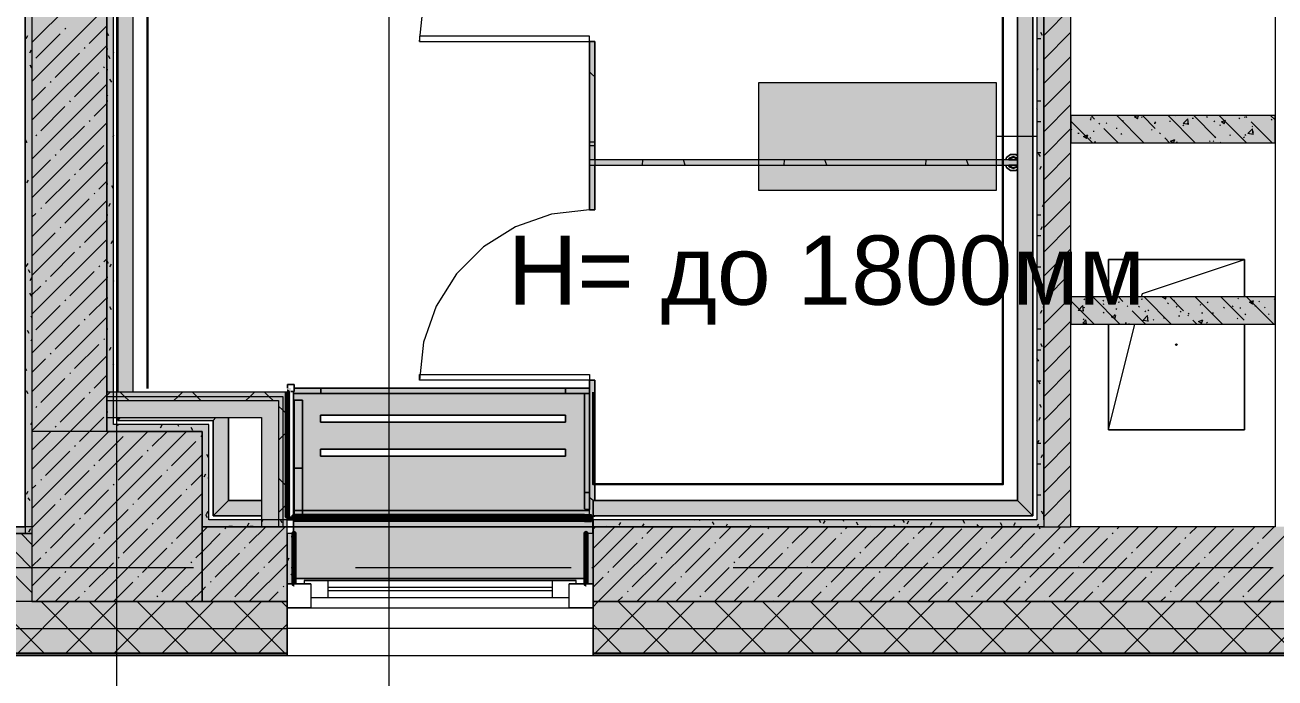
# Model space of a CAD drawing. Header units: millimetres. Extents: x -3817 to 677485, y -22715 to 103890.
# Drawn here: x 392672 to 396348, y 1595 to 3513 of the extents above; entities that cross this region are included whole.
import ezdxf

# ---------------------------------------------------------------- set-up
doc = ezdxf.new("R2010")
doc.units = ezdxf.units.MM
doc.layers.add('PDF _Геометрия', color=7, linetype='Continuous', true_color=0x1d1d1d)
doc.layers.add('PDF _Сплошная заливка', color=7, linetype='Continuous', true_color=0xffffff)
doc.layers.add('PDF _Текст', color=7, linetype='Continuous')
doc.styles.add('PDF GOST-Common', font='arial.ttf')

msp = doc.modelspace()

# ---------------------------------------------------------------- hatches: boundary and pattern name
at = {"layer": 'PDF _Сплошная заливка', "transparency": 33554559}
for points in [[(392903.4, 2319), (392912.9, 2319), (392912.9, 9319), (392692.9, 9319), (392692.9, 2319)], [(395667.9, 2039), (395747.9, 2039), (395747.9, 5679), (395667.9, 5679), (395667.9, 5064), (395707.9, 5064), (395707.9, 5059), (395667.9, 5059), (395667.9, 4520.2), (395687.9, 4508.6), (395667.9, 4474), (395667.9, 4469), (395707.9, 4469), (395707.9, 4464), (395667.9, 4464), (395667.9, 2059)], [(396347.9, 3166.9), (396347.9, 3246.9), (395747.9, 3246.9), (395747.9, 3166.9), (396267.5, 3166.9)], [(396267.5, 2634), (396347.9, 2634), (396347.9, 2714), (395747.9, 2714), (395747.9, 2634)], [(393442.9, 2422), (393442.9, 2434.5), (392912.9, 2434.5), (392912.9, 2422), (393430.4, 2422)], [(393417.9, 2039), (393430.4, 2039), (393430.4, 2409.5), (393417.9, 2409.5), (393417.9, 2239.4)], [(392692.9, 1819), (393192.9, 1819), (393192.9, 2319), (392692.9, 2319), (392692.9, 2239.4)], [(393212.9, 2319), (393212.9, 2339), (392932.9, 2339), (392932.9, 2319), (393192.9, 2319)], [(392442.9, 2019), (392692.9, 2019), (392692.9, 2039), (388892.9, 2039), (388892.9, 2019), (389515.8, 2019)]]:
    msp.add_hatch(color=256, dxfattribs=at).paths.add_polyline_path(points)
h = msp.add_hatch(color=256, dxfattribs=at)
h.paths.add_polyline_path([(395667.9, 2059), (395667.9, 4474), (395647.9, 4485.6), (395647.9, 2059)], flags=0)
h.paths.add_polyline_path([(395667.9, 4520.2), (395667.9, 5679), (395647.9, 5679), (395647.9, 4531.7), (395654.2, 4528.1)], flags=0)
at = {"layer": 'PDF _Сплошная заливка', "true_color": 0xe2ddcd, "transparency": 33554559}
msp.add_hatch(color=254, dxfattribs=at).paths.add_polyline_path([(394347.9, 2070), (394347.9, 2071.5), (394342.9, 2071.5), (394342.9, 2116.5), (394347.9, 2116.5), (394347.9, 2470), (394331.9, 2470), (394331.9, 2073.5), (394337.9, 2073.5), (394337.9, 2070), (394342.9, 2070)])
at = {"layer": 'PDF _Сплошная заливка', "true_color": 0xeae6de, "transparency": 33554559}
h = msp.add_hatch(color=254, dxfattribs=at)
h.paths.add_polyline_path([(393461.6, 2086.6), (394331.9, 2088.6), (394331.9, 2446.5), (393463.9, 2446.5), (393463.9, 2436.5), (393461.6, 2436.5), (393461.6, 2239.4)], flags=0)
h.paths.add_polyline_path([(393541.6, 2246.5), (393541.6, 2266.5), (394262.1, 2266.5), (394262.1, 2246.5), (394016.9, 2246.5)], flags=0)
h.paths.add_polyline_path([(393541.6, 2346.5), (393541.6, 2366.5), (394262.1, 2366.5), (394262.1, 2346.5), (394016.9, 2346.5)], flags=0)
at = {"layer": 'PDF _Сплошная заливка', "true_color": 0xe7e7e7, "transparency": 33554559}
for points in [[(393417.9, 2359.5), (393417.9, 2409.5), (392912.9, 2409.5), (392912.9, 2359.5), (393367.9, 2359.5)], [(393367.9, 2039), (393417.9, 2039), (393417.9, 2359.5), (393367.9, 2359.5), (393367.9, 2239.4)]]:
    msp.add_hatch(color=254, dxfattribs=at).paths.add_polyline_path(points)
at = {"layer": 'PDF _Сплошная заливка', "true_color": 0xd7cdc4, "transparency": 33554559}
for points in [[(393225.4, 2071.5), (393270.4, 2116.5), (393270.4, 2359.5), (393233.4, 2359.5), (393225.4, 2351.5), (393225.4, 2239.4)], [(393266.7, 2071.5), (393367.9, 2071.5), (393367.9, 2116.5), (393270.4, 2116.5), (393225.4, 2071.5)], [(395635.4, 2071.5), (395590.4, 2116.5), (394342.9, 2116.5), (394342.9, 2071.5), (395517.3, 2071.5)]]:
    msp.add_hatch(color=254, dxfattribs=at).paths.add_polyline_path(points)
at = {"layer": 'PDF _Сплошная заливка', "true_color": 0xeae6de, "transparency": 33554559}
msp.add_hatch(color=254, dxfattribs=at).paths.add_polyline_path([(393463.9, 1886.6), (394321.9, 1886.6), (394322.9, 2019), (394341.9, 2019), (394341.9, 2070), (394337.9, 2070), (394337.9, 2054), (394317.9, 2054), (394317.9, 2073.5), (394331.9, 2073.5), (394331.9, 2086.6), (393461.9, 2086.6), (393463.9, 2019)])
at = {"layer": 'PDF _Сплошная заливка', "true_color": 0x8bb0bc, "transparency": 33554559}
msp.add_hatch(color=253, dxfattribs=at).paths.add_polyline_path([(394016.9, 2059), (394317.9, 2059), (394317.9, 2070), (393461.9, 2070), (393461.9, 2059)])
at = {"layer": 'PDF _Сплошная заливка', "transparency": 33554559}
h = msp.add_hatch(color=256, dxfattribs=at)
h.paths.add_polyline_path([(398893.1, 1819), (399142.9, 1819), (399142.9, 2039), (398842.9, 2039), (398842.9, 1819)], flags=0)
h.paths.add_polyline_path([(393442.9, 1819), (393442.9, 2039), (393192.9, 2039), (393192.9, 1819), (393266.7, 1819)], flags=0)
h.paths.add_polyline_path([(394342.9, 1819), (397942.9, 1819), (397942.9, 2039), (394342.9, 2039)], flags=0)
h = msp.add_hatch(color=256, dxfattribs=at)
h.paths.add_polyline_path([(388692.9, 1819), (389342.9, 1819), (389342.9, 2019), (388692.9, 2019)], flags=0)
h.paths.add_polyline_path([(392692.9, 1819), (392692.9, 2019), (392442.9, 2019), (392442.9, 1819), (392516.6, 1819)], flags=0)
h = msp.add_hatch(color=256, dxfattribs=at)
h.paths.add_polyline_path([(380513.6, 1669), (380592.9, 1669), (380592.9, 1819), (379192.9, 1819), (379192.9, 1669), (379763.4, 1669)], flags=0)
h.paths.add_polyline_path([(388192.9, 1669), (389342.9, 1669), (389342.9, 1819), (388192.9, 1819)], flags=0)
h.paths.add_polyline_path([(402982.9, 1669), (402982.9, 1819), (398842.9, 1819), (398842.9, 1669), (401518.8, 1669)], flags=0)
h.paths.add_polyline_path([(386092.9, 1669), (386092.9, 1819), (385342.9, 1819), (385342.9, 1669), (385764.9, 1669)], flags=0)
h.paths.add_polyline_path([(392442.9, 1669), (393442.9, 1669), (393442.9, 1819), (392442.9, 1819)], flags=0)
h.paths.add_polyline_path([(397017.7, 1669), (397942.9, 1669), (397942.9, 1819), (394342.9, 1819), (394342.9, 1669), (395517.3, 1669)], flags=0)
h.paths.add_polyline_path([(375192.9, 1669), (376092.9, 1669), (376092.9, 1819), (374692.9, 1819), (374692.9, 1669)], flags=0)
h.paths.add_polyline_path([(366025.5, 1669), (366842.9, 1669), (366842.9, 1819), (366025.5, 1819), (366025.5, 1740.9)], flags=0)
h.paths.add_polyline_path([(384264.5, 1669), (384442.9, 1669), (384442.9, 1819), (383572.9, 1819), (383572.9, 1669)], flags=0)
h.paths.add_polyline_path([(369942.9, 1669), (370942.9, 1669), (370942.9, 1819), (369942.9, 1819)], flags=0)
h.paths.add_polyline_path([(372261.5, 1669), (372592.9, 1669), (372592.9, 1819), (371842.9, 1819), (371842.9, 1669)], flags=0)
h.paths.add_polyline_path([(365525.5, 1669), (365525.5, 1819), (365509.8, 1819), (365509.8, 1669)], flags=0)

# ---------------------------------------------------------------- linework, layer by layer
at = {"layer": 'PDF _Геометрия', "color": 9, "lineweight": 9, "true_color": 0xc0c0c0}
for points in [[(392912.9, 2319), (392912.9, 9319), (392912.9, 2319), (392932.9, 2319), (393192.9, 2319), (393192.9, 2039), (393212.9, 2039), (393442.9, 2039), (393442.9, 2059), (393212.9, 2059), (393212.9, 2319), (393212.9, 2339), (392932.9, 2339), (392932.9, 9299), (393192.9, 9299), (393212.9, 9299), (393212.9, 9579), (393192.9, 9579), (393192.9, 9319), (392932.9, 9319), (392912.9, 9319)], [(395647.9, 4485.6), (395647.9, 2059), (394342.9, 2059), (394342.9, 2039), (394342.9, 2059)], [(393442.9, 2019), (393442.9, 2039), (393461.9, 2039), (393442.9, 2039), (393442.9, 2059), (393461.9, 2059)], [(393442.9, 1871), (393442.9, 1819), (393442.9, 2039), (393192.9, 2039), (393192.9, 1819), (392442.9, 1819), (392442.9, 1661), (393442.9, 1661), (393442.9, 1819), (393442.9, 1661), (394342.9, 1661), (394342.9, 1819), (394342.9, 1661), (397942.9, 1661)], [(392692.9, 2039), (392672.9, 2039), (392672.9, 2019)], [(394342.9, 2019), (394342.9, 2039), (394342.9, 1819), (394342.9, 1871)], [(392692.9, 1819), (392912.9, 1819)]]:
    msp.add_lwpolyline(points, dxfattribs=at)
at = {"layer": 'PDF _Геометрия', "color": 231, "lineweight": 30, "true_color": 0xff80c0}
for points in [[(394242.9, 5559), (395547.9, 5559), (394242.9, 5559), (394242.9, 9479), (393312.9, 9479), (393312.9, 9199), (393032.9, 9199), (393032.9, 2445.5)], [(394342.9, 2434.5), (394342.9, 2164), (395547.9, 2164), (395547.9, 5559)]]:
    msp.add_lwpolyline(points, dxfattribs=at)
at = {"layer": 'PDF _Геометрия', "color": 7, "lineweight": 9}
for points in [[(392990.4, 2434.5), (392990.4, 9241.5), (392945.4, 9286.5), (392945.4, 2434.5)], [(392990.4, 2446.5), (392990.4, 9241.5), (393270.4, 9241.5), (393225.4, 9286.5), (392945.4, 9286.5), (392945.4, 2446.5)], [(392692.9, 9069), (392692.9, 8989), (392692.9, 2039), (392692.9, 2019), (392442.9, 2019), (392672.9, 2019), (392692.9, 2019), (392692.9, 1819), (392442.9, 1819)], [(392672.9, 8989), (392142.9, 8989), (392672.9, 8989), (392692.9, 8989), (392692.9, 2039), (392692.9, 2019), (392672.9, 2019)], [(392672.9, 8969), (392672.9, 2040)], [(395635.4, 2071.5), (395635.4, 4492.8), (395635.4, 2071.5), (394342.9, 2071.5), (394342.9, 2116.5), (394342.9, 2071.5), (395635.4, 2071.5), (395590.4, 2116.5), (394342.9, 2116.5), (395590.4, 2116.5), (395590.4, 4518.7), (395590.4, 2116.5)], [(395667.9, 2059), (395667.9, 4474), (395667.9, 2059), (395667.9, 2039), (394342.9, 2039), (395667.9, 2039), (395747.9, 2039)], [(393831.9, 3464.2), (394331.9, 3464.2), (394331.9, 3480.2), (393831.9, 3480.2), (393831.9, 3464.2), (393844.4, 3575.4), (393881.4, 3681.1), (393941, 3775.9), (394020.1, 3855.1), (394114.9, 3914.7), (394220.6, 3951.7), (394331.9, 3964.2), (394347.9, 3964.2), (394347.9, 4269.4), (394347.9, 3964.2), (394331.9, 3964.2)], [(394331.9, 3159), (394331.9, 3464.2), (394331.9, 3159)], [(394347.9, 3159), (394347.9, 3464.2), (394347.9, 3159)], [(395590.4, 3117.4), (395579.6, 3124), (395567.1, 3119.2), (395565.4, 3117), (395590.4, 3117), (394347.9, 3117), (394347.9, 3170), (394347.9, 2970), (394331.9, 2970), (394220.6, 2957.5), (394114.9, 2920.5), (394020.1, 2860.9), (393941, 2781.7), (393881.4, 2686.9), (393844.4, 2581.3), (393831.9, 2470), (393831.9, 2486), (394331.9, 2486), (394331.9, 2470), (393831.9, 2470)], [(394331.9, 2970), (394331.9, 3170), (394331.9, 2970)], [(394331.9, 3170), (394347.9, 3170)], [(395647.9, 3185.8), (395529.1, 3185.8)], [(394331.9, 3159), (394347.9, 3159)], [(394331.9, 2970), (394347.9, 2970), (394347.9, 3101), (395590.4, 3101)], [(395590.4, 3117), (394332.4, 3117), (394332.4, 3101), (395590.4, 3101), (395565.4, 3101), (395576.8, 3094), (395589.3, 3098.8)], [(395590, 3117), (395588.9, 3119.7), (395578.2, 3124.1), (395567.5, 3119.7), (395566.4, 3117)], [(395566.4, 3101), (395567.5, 3098.3), (395578.2, 3093.9), (395588.9, 3098.3), (395590, 3101)], [(395566.5, 3117), (395569.2, 3117), (395572.9, 3117), (395576.7, 3117), (395580, 3117), (395583.7, 3117), (395587.2, 3117), (395589.9, 3117)], [(395589.9, 3101), (395587.2, 3101), (395583.5, 3101), (395579.7, 3101), (395576.4, 3101), (395572.7, 3101), (395569.2, 3101), (395566.5, 3101)], [(395636.9, 3101), (395636.9, 3117)], [(395955.4, 2714), (395957.9, 2724), (396257.9, 2824)], [(395857.9, 2324), (395935.4, 2634)], [(394331.9, 2073.5), (394331.9, 2470), (394331.9, 2446.5)], [(394347.9, 2116.5), (394347.9, 2470), (394347.9, 2116.5)], [(393461.6, 2436.5), (393453.9, 2436.5), (393463.9, 2436.5), (393463.9, 2456.5), (393444.4, 2456.5), (393444.4, 2446.5), (393444.4, 2456.5), (393463.9, 2456.5), (393463.9, 2446.5)], [(392912.9, 2422), (393430.4, 2422), (393430.4, 2409.5), (393430.4, 2359.5), (393430.4, 2039)], [(392912.9, 2409.5), (393417.9, 2409.5), (393417.9, 2359.5), (393417.9, 2039)], [(392953.4, 2359.5), (392945.4, 2351.5), (393225.4, 2351.5), (393225.4, 2071.5)], [(392945.4, 2351.5), (392945.4, 2359.5), (392945.4, 2351.5), (393225.4, 2351.5)], [(393270.4, 2116.5), (393270.4, 2359.5), (393270.4, 2116.5), (393367.9, 2116.5), (393270.4, 2116.5), (393225.4, 2071.5), (393367.9, 2071.5), (393225.4, 2071.5), (393225.4, 2351.5), (393233.4, 2359.5)], [(394337.9, 2070), (394347.9, 2070)], [(392672.9, 2039), (388912.9, 2039)], [(392442.9, 1740), (393442.9, 1740)], [(394342.9, 1740), (397942.9, 1740)], [(392442.9, 1669), (393442.9, 1669)], [(392442.9, 1666), (393442.9, 1666)], [(394342.9, 1669), (397942.9, 1669)], [(394342.9, 1666), (397942.9, 1666)]]:
    msp.add_lwpolyline(points, dxfattribs=at)
at = {"layer": 'PDF _Геометрия', "color": 231, "lineweight": 9, "true_color": 0xff80c0}
msp.add_lwpolyline([(388912.9, 2438.9), (388912.9, 2040), (388912.9, 2039), (392551.9, 2039), (392672.9, 2039), (392672.9, 2040), (392672.9, 8969), (392671.9, 8969), (392042.9, 8969)], dxfattribs=at)
at = {"layer": 'PDF _Геометрия', "color": 9, "lineweight": 9, "true_color": 0xc0c0c0}
for points in [[(395747.9, 2039), (395747.9, 5679), (396347.9, 5679), (396347.9, 2039)], [(395747.9, 3166.9), (396347.9, 3166.9), (396347.9, 3246.9), (395747.9, 3246.9)], [(395747.9, 2634), (396347.9, 2634), (396347.9, 2714), (395747.9, 2714)], [(392912.9, 2359.5), (393367.9, 2359.5), (393367.9, 2039), (393442.9, 2039), (393442.9, 2359.5), (393442.9, 2422), (393442.9, 2434.5), (392912.9, 2434.5)], [(393462.9, 1871), (393462.9, 2019), (393442.9, 2019), (393442.9, 1871)], [(394342.9, 1871), (394342.9, 2019), (394322.9, 2019), (394322.9, 1871)]]:
    msp.add_lwpolyline(points, close=True, dxfattribs=at)
at = {"layer": 'PDF _Геометрия', "color": 253, "lineweight": 9, "true_color": 0xaaaaaa}
for points in [[(392942.9, -177.4), (392942.9, 2322.6), (392942.9, 4251.1)], [(393742.9, -177.4), (393742.9, 2322.6), (393742.9, 4251.1)], [(391580, 1919), (393167.5, 1919)], [(393643.8, 1919), (394278.8, 1919)], [(394755, 1919), (396342.5, 1919)], [(393512.9, 1871), (393442.9, 1871)], [(393562.9, 1861), (394222.9, 1861)], [(394222.9, 1851), (393562.9, 1851)], [(394342.9, 1871), (394272.9, 1871)], [(393442.9, 1801), (394342.9, 1801)]]:
    msp.add_lwpolyline(points, dxfattribs=at)
at = {"layer": 'PDF _Геометрия', "lineweight": 9}
for points in [[(392692.9, 3461.4), (392912.9, 3681.4)], [(392692.9, 3347.4), (392912.9, 3567.4)], [(395667.9, 3482.4), (395747.9, 3562.4)], [(392789.9, 3501.4), (392792.3, 3503.8)], [(392861.2, 3458.7), (392912.9, 3510.3)], [(392704.4, 3415.9), (392775.7, 3487.2)], [(395667.9, 3411.7), (395747.9, 3491.7)], [(392692.9, 3233.3), (392912.9, 3453.3)], [(392761.4, 3358.9), (392832.7, 3430.2)], [(392847, 3444.4), (392849.3, 3446.8)], [(395667.9, 3341), (395747.9, 3421)], [(392904, 3387.4), (392906.3, 3389.8)], [(392747.2, 3344.6), (392749.5, 3347)], [(392818.4, 3301.9), (392889.7, 3373.1)], [(395667.9, 3270.3), (395747.9, 3350.3)], [(392692.9, 3119.3), (392912.9, 3339.3)], [(392692.9, 3290.3), (392732.9, 3330.4)], [(392718.6, 3202.1), (392789.9, 3273.3)], [(392804.2, 3287.6), (392806.6, 3290)], [(392875.5, 3244.8), (392912.9, 3282.2)], [(395667.9, 3199.6), (395747.9, 3279.6)], [(392692.9, 3005.2), (392912.9, 3225.2)], [(392775.7, 3145), (392847, 3216.3)], [(392861.2, 3230.6), (392863.6, 3232.9)], [(395667.9, 3128.9), (395747.9, 3208.9)], [(392704.4, 3187.8), (392706.8, 3190.2)], [(392761.4, 3130.8), (392763.8, 3133.1)], [(392832.7, 3088), (392904, 3159.3)], [(395667.9, 3058.1), (395747.9, 3138.1)], [(392692.9, 3062.2), (392747.2, 3116.5)], [(392692.9, 2891.2), (392912.9, 3111.2)], [(392732.9, 2988.2), (392804.2, 3059.5)], [(392818.4, 3073.8), (392820.8, 3076.1)], [(392889.7, 3031), (392912.9, 3054.2)], [(395667.9, 2987.4), (395747.9, 3067.4)], [(392875.5, 3016.7), (392877.8, 3019.1)], [(392692.9, 2777.1), (392912.9, 2997.1)], [(392789.9, 2931.2), (392861.2, 3002.5)], [(395667.9, 2916.7), (395747.9, 2996.7)], [(392692.9, 2948.2), (392704.4, 2959.7)], [(392718.6, 2974), (392721, 2976.3)], [(392775.7, 2916.9), (392778, 2919.3)], [(392847, 2874.2), (392912.9, 2940.1)], [(395667.9, 2846), (395747.9, 2926)], [(392692.9, 2834.2), (392761.4, 2902.7)], [(392692.9, 2663.1), (392912.9, 2883.1)], [(392747.2, 2774.4), (392818.4, 2845.7)], [(392832.7, 2859.9), (392835.1, 2862.3)], [(395667.9, 2775.3), (395747.9, 2855.3)], [(392889.7, 2802.9), (392892.1, 2805.3)], [(392904, 2817.1), (392912.9, 2826.1)], [(392692.9, 2549), (392912.9, 2769)], [(392732.9, 2760.1), (392735.3, 2762.5)], [(392804.2, 2717.3), (392875.5, 2788.6)], [(395667.9, 2704.6), (395747.9, 2784.6)], [(392692.9, 2720.1), (392718.6, 2745.9)], [(392704.4, 2617.6), (392775.7, 2688.8)], [(392789.9, 2703.1), (392792.3, 2705.5)], [(392861.2, 2660.3), (392912.9, 2712)], [(395667.9, 2633.9), (395747.9, 2713.9)], [(392692.9, 2435), (392912.9, 2655)], [(392847, 2646.1), (392849.3, 2648.4)], [(392761.4, 2560.5), (392832.7, 2631.8)], [(395667.9, 2563.2), (395747.9, 2643.2)], [(392818.4, 2503.5), (392889.7, 2574.8)], [(392904, 2589), (392906.3, 2591.4)], [(392692.9, 2320.9), (392912.9, 2540.9)], [(392747.2, 2546.3), (392749.5, 2548.6)], [(395667.9, 2492.5), (395747.9, 2572.5)], [(392692.9, 2492), (392732.9, 2532)], [(395667.9, 2421.8), (395747.9, 2501.8)], [(392718.6, 2403.7), (392789.9, 2475)], [(392804.2, 2489.3), (392806.6, 2491.6)], [(392875.5, 2446.5), (392912.9, 2483.9)], [(392692.9, 2206.9), (392805, 2319), (392912.9, 2426.9)], [(392861.2, 2432.2), (392863.6, 2434.6)], [(392912.9, 2424.5), (392922.9, 2434.5)], [(392977.6, 2409.5), (392965.1, 2422), (392952.6, 2434.5)], [(393110.1, 2409.5), (393122.6, 2422), (393135.1, 2434.5)], [(393189.7, 2409.5), (393177.2, 2422), (393164.7, 2434.5)], [(393322.2, 2409.5), (393334.7, 2422), (393347.2, 2434.5)], [(393401.8, 2409.5), (393389.3, 2422), (393376.8, 2434.5)], [(395667.9, 2351), (395747.9, 2431)], [(392704.4, 2389.5), (392706.8, 2391.8)], [(392775.7, 2346.7), (392847, 2418)], [(393442.9, 2368.5), (393430.4, 2381), (393417.9, 2393.5)], [(392832.7, 2289.7), (392862, 2319), (392904, 2360.9)], [(395667.9, 2280.3), (395747.9, 2360.3)], [(392692.9, 2092.8), (392919.1, 2319)], [(392692.9, 1978.8), (393033.1, 2319)], [(392692.9, 1864.7), (393147.2, 2319)], [(392692.9, 2263.9), (392747.2, 2318.2)], [(392761.4, 2332.4), (392763.8, 2334.8)], [(392975.3, 2318.2), (392976.1, 2319)], [(393046.5, 2275.4), (393090.1, 2319)], [(393417.9, 2293.1), (393430.4, 2305.6), (393442.9, 2318.1)], [(392889.7, 2232.6), (392961, 2303.9)], [(393103.6, 2218.4), (393174.8, 2289.7)], [(393189.1, 2303.9), (393191.5, 2306.3)], [(395667.9, 2209.6), (395747.9, 2289.6)], [(392732.9, 2189.9), (392804.2, 2261.2)], [(392761.2, 1819), (393192.9, 2250.7)], [(392818.4, 2275.4), (392820.8, 2277.8)], [(392946.7, 2175.6), (393018, 2246.9)], [(393032.3, 2261.2), (393034.7, 2263.5)], [(392875.5, 2218.4), (392877.8, 2220.8)], [(393089.3, 2204.1), (393091.7, 2206.5)], [(395667.9, 2138.9), (395747.9, 2218.9)], [(392718.6, 2175.6), (392721, 2178)], [(392789.9, 2132.8), (392861.2, 2204.1)], [(393003.8, 2118.6), (393075.1, 2189.9)], [(393160.6, 2161.4), (393192.9, 2193.7)], [(393442.9, 2156.3), (393430.4, 2168.8), (393417.9, 2181.3)], [(392692.9, 2149.9), (392704.4, 2161.4)], [(392847, 2075.8), (392918.2, 2147.1)], [(392875.3, 1819), (393192.9, 2136.6)], [(392932.5, 2161.4), (392934.9, 2163.7)], [(393060.8, 2061.6), (393132.1, 2132.8)], [(393146.3, 2147.1), (393148.7, 2149.5)], [(395667.9, 2068.2), (395747.9, 2148.2)], [(392692.9, 2035.8), (392761.4, 2104.3)], [(392775.7, 2118.6), (392778, 2121)], [(392989.5, 2104.3), (392991.9, 2106.7)], [(393417.9, 2080.9), (393430.4, 2093.4), (393442.9, 2105.9)], [(392832.7, 2061.6), (392835.1, 2063.9)], [(392904, 2018.8), (392975.3, 2090.1)], [(393117.8, 2004.5), (393189.1, 2075.8)], [(395709.4, 2039), (395747.9, 2077.5)], [(392747.2, 1976), (392818.4, 2047.3)], [(392961, 1961.8), (393032.3, 2033.1)], [(392989.3, 1819), (393192.9, 2022.6), (393209.3, 2039)], [(393046.5, 2047.3), (393048.9, 2049.7)], [(393103.4, 1819), (393192.9, 1908.5), (393323.4, 2039)], [(393217.4, 1819), (393437.4, 2039)], [(393260.4, 2033.1), (393262.8, 2035.4)], [(393331.7, 1990.3), (393380.4, 2039)], [(394342.9, 2032.1), (394349.8, 2039)], [(394342.9, 1918), (394463.9, 2039)], [(394343.9, 1976), (394406.8, 2039)], [(394357.9, 1819), (394577.9, 2039)], [(394471.9, 1819), (394691.9, 2039)], [(394500.7, 2018.8), (394520.9, 2039)], [(394557.7, 1961.8), (394629, 2033.1)], [(394586, 1819), (394806, 2039)], [(394700, 1819), (394920, 2039)], [(394714.5, 2004.5), (394749, 2039)], [(394814.1, 1819), (395034.1, 2039)], [(394857.1, 2033.1), (394859.4, 2035.4)], [(394928.1, 1819), (395148.1, 2039)], [(394928.4, 1990.3), (394977.1, 2039)], [(395042.2, 1819), (395262.2, 2039)], [(395085.2, 2033.1), (395091.1, 2039)], [(395142.2, 1976), (395205.2, 2039)], [(395156.2, 1819), (395376.2, 2039)], [(395270.3, 1819), (395490.3, 2039)], [(395299, 2018.8), (395319.2, 2039)], [(395356, 1961.8), (395427.3, 2033.1)], [(395384.3, 1819), (395604.3, 2039)], [(395498.4, 1819), (395718.4, 2039)], [(395512.9, 2004.5), (395547.3, 2039)], [(395612.4, 1819), (395832.4, 2039)], [(395655.4, 2033.1), (395657.8, 2035.4)], [(395726.5, 1819), (395946.5, 2039)], [(395726.7, 1990.3), (395775.4, 2039)], [(395840.5, 1819), (396060.5, 2039)], [(395883.5, 2033.1), (395889.5, 2039)], [(395940.5, 1976), (396003.5, 2039)], [(395954.6, 1819), (396174.6, 2039)], [(396068.6, 1819), (396288.6, 2039)], [(396097.4, 2018.8), (396117.6, 2039)], [(396154.4, 1961.8), (396225.7, 2033.1)], [(396182.7, 1819), (396402.7, 2039)], [(396296.7, 1819), (396516.7, 2039)], [(396311.2, 2004.5), (396345.7, 2039)], [(392692.9, 1845.7), (392519.6, 2019)], [(392692.9, 1916.4), (392590.3, 2019)], [(392692.9, 1987.1), (392661, 2019)], [(392804.2, 1919), (392875.5, 1990.3)], [(392889.7, 2004.5), (392892.1, 2006.9)], [(393103.6, 1990.3), (393105.9, 1992.7)], [(393174.8, 1947.5), (393192.9, 1965.6), (393246.1, 2018.8)], [(393388.7, 1933.3), (393442.9, 1987.5)], [(394400.9, 1919), (394472.2, 1990.3)], [(394486.4, 2004.5), (394488.8, 2006.9)], [(394700.3, 1990.3), (394702.6, 1992.7)], [(394771.5, 1947.5), (394842.8, 2018.8)], [(394985.4, 1933.3), (395056.7, 2004.5)], [(395070.9, 2018.8), (395073.3, 2021.2)], [(395199.2, 1919), (395270.5, 1990.3)], [(395284.8, 2004.5), (395287.1, 2006.9)], [(395498.6, 1990.3), (395501, 1992.7)], [(395569.9, 1947.5), (395641.2, 2018.8)], [(395783.7, 1933.3), (395855, 2004.5)], [(395869.3, 2018.8), (395871.6, 2021.2)], [(395997.6, 1919), (396068.8, 1990.3)], [(396083.1, 2004.5), (396085.5, 2006.9)], [(396296.9, 1990.3), (396299.3, 1992.7)], [(392728.1, 1669), (392578.1, 1819), (392442.9, 1954.2)], [(392732.9, 1961.8), (392735.3, 1964.1)], [(392946.7, 1947.5), (392949.1, 1949.9)], [(393018, 1904.7), (393089.3, 1976)], [(393231.9, 1890.5), (393303.2, 1961.8)], [(393317.4, 1976), (393319.8, 1978.4)], [(394543.4, 1947.5), (394545.8, 1949.9)], [(394614.7, 1904.7), (394686, 1976)], [(394828.6, 1890.5), (394899.8, 1961.8)], [(394914.1, 1976), (394916.5, 1978.4)], [(395127.9, 1961.8), (395130.3, 1964.1)], [(395341.8, 1947.5), (395344.2, 1949.9)], [(395413.1, 1904.7), (395484.3, 1976)], [(395626.9, 1890.5), (395698.2, 1961.8)], [(395712.4, 1976), (395714.8, 1978.4)], [(395926.3, 1961.8), (395928.7, 1964.1)], [(396140.1, 1947.5), (396142.5, 1949.9)], [(396211.4, 1904.7), (396282.7, 1976)], [(392692.9, 1921.8), (392718.6, 1947.5)], [(392861.2, 1862), (392932.5, 1933.3)], [(393075.1, 1847.7), (393146.3, 1919)], [(393160.6, 1933.3), (393163, 1935.6)], [(393331.5, 1819), (393442.9, 1930.4)], [(393374.4, 1919), (393376.8, 1921.4)], [(394457.9, 1862), (394529.2, 1933.3)], [(394671.7, 1847.7), (394743, 1919)], [(394757.3, 1933.3), (394759.6, 1935.6)], [(394971.1, 1919), (394973.5, 1921.4)], [(395042.4, 1876.2), (395113.7, 1947.5)], [(395256.2, 1862), (395327.5, 1933.3)], [(395470.1, 1847.7), (395541.4, 1919)], [(395555.6, 1933.3), (395558, 1935.6)], [(395769.5, 1919), (395771.8, 1921.4)], [(395840.7, 1876.2), (395912, 1947.5)], [(396054.6, 1862), (396125.9, 1933.3)], [(396268.4, 1847.7), (396339.7, 1919)], [(392704.4, 1819.2), (392775.7, 1890.5)], [(392789.9, 1904.7), (392792.3, 1907.1)], [(392932.3, 1819), (392989.5, 1876.2)], [(393003.8, 1890.5), (393006.1, 1892.9)], [(393217.6, 1876.2), (393220, 1878.6)], [(393288.9, 1833.5), (393360.2, 1904.7)], [(394342.9, 1861), (394372.4, 1890.5)], [(394386.6, 1904.7), (394389, 1907.1)], [(394529, 1819), (394586.2, 1876.2)], [(394600.5, 1890.5), (394602.8, 1892.9)], [(394814.3, 1876.2), (394816.7, 1878.6)], [(394885.6, 1833.5), (394956.9, 1904.7)], [(395099.4, 1819.2), (395170.7, 1890.5)], [(395185, 1904.7), (395187.3, 1907.1)], [(395327.3, 1819), (395384.5, 1876.2)], [(395398.8, 1890.5), (395401.2, 1892.9)], [(395612.6, 1876.2), (395615, 1878.6)], [(395683.9, 1833.5), (395755.2, 1904.7)], [(395897.8, 1819.2), (395969.1, 1890.5)], [(395983.3, 1904.7), (395985.7, 1907.1)], [(396125.7, 1819), (396182.9, 1876.2)], [(396197.2, 1890.5), (396199.5, 1892.9)], [(392847, 1847.7), (392849.3, 1850.1)], [(393160.4, 1819), (393192.9, 1851.5), (393203.4, 1862)], [(393388.5, 1819), (393417.2, 1847.7)], [(393431.5, 1862), (393433.8, 1864.4)], [(394443.6, 1847.7), (394446, 1850.1)], [(394757.1, 1819), (394800, 1862)], [(394985.2, 1819), (395013.9, 1847.7)], [(395028.1, 1862), (395030.5, 1864.4)], [(395242, 1847.7), (395244.4, 1850.1)], [(395555.4, 1819), (395598.4, 1862)], [(395783.5, 1819), (395812.2, 1847.7)], [(395826.5, 1862), (395828.9, 1864.4)], [(396040.3, 1847.7), (396042.7, 1850.1)], [(392652.4, 1669), (392802.4, 1819)], [(392869.6, 1669), (392719.6, 1819)], [(392793.8, 1669), (392943.8, 1819)], [(392818.2, 1819), (392832.7, 1833.5)], [(393011, 1669), (392861, 1819)], [(392935.2, 1669), (393085.2, 1819)], [(393152.4, 1669), (393002.4, 1819)], [(393046.3, 1819), (393046.5, 1819.2)], [(393060.8, 1833.5), (393063.2, 1835.8)], [(393076.7, 1669), (393226.7, 1819)], [(393293.8, 1669), (393143.8, 1819)], [(393218.1, 1669), (393368.1, 1819)], [(393274.6, 1819.2), (393277, 1821.6)], [(393435.2, 1669), (393285.2, 1819)], [(393442.9, 1802.8), (393426.7, 1819)], [(394342.9, 1803.9), (394358, 1819)], [(394349.5, 1669), (394499.5, 1819)], [(394414.9, 1819), (394429.4, 1833.5)], [(394566.6, 1669), (394416.6, 1819)], [(394490.9, 1669), (394640.9, 1819)], [(394708, 1669), (394558, 1819)], [(394632.3, 1669), (394782.3, 1819)], [(394643, 1819), (394643.2, 1819.2)], [(394657.5, 1833.5), (394659.9, 1835.8)], [(394849.5, 1669), (394699.5, 1819)], [(394773.7, 1669), (394923.7, 1819)], [(394990.9, 1669), (394840.9, 1819)], [(394871.3, 1819.2), (394873.7, 1821.6)], [(394915.1, 1669), (395065.1, 1819)], [(395132.3, 1669), (394982.3, 1819)], [(395056.6, 1669), (395206.6, 1819)], [(395273.7, 1669), (395123.7, 1819)], [(395198, 1669), (395348, 1819)], [(395213.3, 1819), (395227.7, 1833.5)], [(395415.1, 1669), (395265.1, 1819)], [(395339.4, 1669), (395489.4, 1819)], [(395556.6, 1669), (395406.6, 1819)], [(395441.4, 1819), (395441.6, 1819.2)], [(395455.8, 1833.5), (395458.2, 1835.8)], [(395480.8, 1669), (395630.8, 1819)], [(395698, 1669), (395548, 1819)], [(395622.2, 1669), (395772.2, 1819)], [(395669.7, 1819.2), (395672, 1821.6)], [(395839.4, 1669), (395689.4, 1819)], [(395763.7, 1669), (395913.7, 1819)], [(395980.8, 1669), (395830.8, 1819)], [(395905.1, 1669), (396055.1, 1819)], [(396122.2, 1669), (395972.2, 1819)], [(396011.6, 1819), (396026.1, 1833.5)], [(396046.5, 1669), (396196.5, 1819)], [(396263.7, 1669), (396113.7, 1819)], [(396187.9, 1669), (396337.9, 1819)], [(396239.7, 1819), (396239.9, 1819.2)], [(396254.2, 1833.5), (396256.5, 1835.8)], [(396405.1, 1669), (396255.1, 1819)], [(396329.4, 1669), (396479.4, 1819)], [(393359.5, 1669), (393442.9, 1752.4)], [(394425.2, 1669), (394342.9, 1751.3)]]:
    msp.add_lwpolyline(points, dxfattribs=at)
at = {"layer": 'PDF _Геометрия', "color": 253, "lineweight": 9, "true_color": 0x9b9b9b}
for points in [[(392679.5, 3481.2), (392674.5, 3472.5)], [(392919.2, 3481.5), (392914.2, 3490.2)], [(395649.5, 3473.5), (395659.6, 3473.5)], [(395663.9, 3482.3), (395658.9, 3491.1)], [(392690.7, 3439.5), (392685.6, 3430.8)], [(392912.9, 3443), (392916.4, 3443)], [(392923.3, 3413.4), (392918.2, 3422.1)], [(392932.9, 3432.4), (392931.4, 3429.7)], [(392692.8, 3385.9), (392687.8, 3394.7)], [(392912.9, 3382), (392916.4, 3382)], [(395650.6, 3384.8), (395647.9, 3380)], [(392927.4, 3345.4), (392922.3, 3354.1)], [(395667.9, 3353.5), (395667.1, 3355)], [(392916.2, 3303.8), (392912.9, 3309.5)], [(392912.9, 3290.6), (392916.4, 3290.6)], [(392913, 3276), (392912.9, 3275.8)], [(395649.5, 3290.6), (395659.6, 3290.6)], [(395649.8, 3263), (395647.9, 3266.3)], [(395649.5, 3229.6), (395659.6, 3229.6)], [(392674.3, 3167.4), (392672.9, 3164.9)], [(392678.6, 3166.6), (392673.6, 3175.3)], [(392932.9, 3188.5), (392930.3, 3184)], [(392913.2, 3126.1), (392912.9, 3126.6)], [(395649.6, 3139), (395647.9, 3136.2)], [(395649.5, 3138.2), (395659.6, 3138.2)], [(395657.9, 3126.9), (395652.9, 3135.6)], [(392912.9, 3107.7), (392916.4, 3107.7)], [(395660.7, 3097.4), (395655.7, 3088.7)], [(392681.4, 3057.7), (392676.4, 3049)], [(392912.9, 3046.8), (392916.4, 3046.8)], [(392932.5, 3031.6), (392927.5, 3040.3)], [(392923.1, 2988.6), (392918, 2979.9)], [(395667.8, 2987.7), (395662.8, 2979)], [(392912.9, 2955.3), (392916.4, 2955.3)], [(395649.5, 2955.3), (395659.6, 2955.3)], [(395663.7, 2919.7), (395658.7, 2911)], [(392930.1, 2878.9), (392925.1, 2870.2)], [(395649.5, 2894.4), (395659.6, 2894.4)], [(392680.3, 2812), (392675.3, 2803.3)], [(392687.9, 2784.8), (392682.9, 2793.5)], [(392918.4, 2812.3), (392913.4, 2821)], [(392926, 2810.9), (392921, 2802.2)], [(395649.5, 2802.9), (395659.6, 2802.9)], [(392691.5, 2770.4), (392686.4, 2761.7)], [(392912.9, 2772.4), (392916.4, 2772.4)], [(392932.9, 2761.8), (392932.2, 2760.6)], [(392692, 2716.8), (392687, 2725.5)], [(395667.2, 2745.1), (395662.2, 2753.8)], [(392912.9, 2711.5), (392916.4, 2711.5)], [(392926.6, 2676.2), (392921.5, 2684.9)], [(395667.9, 2683), (395666.3, 2685.8)], [(392692.9, 2654.2), (392691, 2657.4)], [(395662.6, 2674), (395657.6, 2665.3)], [(392684.9, 2607.1), (392679.9, 2615.8)], [(392912.9, 2620), (392916.4, 2620)], [(395649.5, 2620), (395659.6, 2620)], [(392692.9, 2589.9), (392689.4, 2584)], [(395664.2, 2567.4), (395659.2, 2576.1)], [(392673.8, 2565.5), (392672.9, 2567)], [(392925, 2565.2), (392919.9, 2556.5)], [(395649.5, 2559.1), (395659.6, 2559.1)], [(392677.8, 2497.4), (392672.9, 2506)], [(392932.9, 2518), (392931.1, 2514.8)], [(395653.1, 2525.8), (395648, 2534.5)], [(395650.4, 2469.9), (395647.9, 2465.6)], [(395649.5, 2467.6), (395659.6, 2467.6)], [(395657.1, 2457.8), (395652.1, 2466.5)], [(392681.9, 2429.4), (392676.9, 2438.1)], [(392912.9, 2437.2), (392916.4, 2437.2)], [(395661.2, 2389.7), (395656.2, 2398.4)], [(392912.9, 2376.2), (392916.4, 2376.2)], [(395657.4, 2360.2), (395652.4, 2351.5)], [(392692.9, 2346.1), (392688.3, 2338.2)], [(392947, 2336.1), (392945.3, 2339)], [(393075.2, 2337.7), (393070.1, 2329)], [(393124.7, 2333.1), (393121.3, 2339)], [(393166.3, 2321.9), (393161.3, 2330.6)], [(395650.1, 2348.1), (395647.9, 2351.9)], [(393211.1, 2284.8), (393212.9, 2284.8)], [(395653.3, 2292.2), (395648.3, 2283.4)], [(395649.5, 2284.8), (395659.6, 2284.8)], [(393212, 2242.7), (393207, 2251.4)], [(395664.5, 2250.5), (395659.5, 2241.8)], [(395649.5, 2223.8), (395659.6, 2223.8)], [(393203.1, 2193.4), (393198, 2184.7)], [(393211.1, 2193.3), (393212.9, 2193.3)], [(393212.9, 2180.3), (393211.1, 2183.4)], [(392681.1, 2142.8), (392676.1, 2134.1)], [(395649.5, 2132.4), (395659.6, 2132.4)], [(392687.1, 2115.6), (392682.1, 2124.3)], [(393209, 2065), (393204, 2073.7)], [(393210.1, 2083.8), (393205.1, 2075.1)], [(393371.8, 2059), (393367.6, 2051.6)], [(393428.4, 2050.9), (393423.7, 2059)], [(394638.9, 2059), (394637.9, 2057.3)], [(394657.1, 2056.3), (394655.5, 2059)], [(395012.5, 2050.4), (395007.5, 2059)], [(395080.5, 2054.5), (395077.9, 2059)], [(395258.2, 2051.5), (395253.8, 2059)], [(395666.4, 2076), (395661.4, 2084.7)], [(393272.1, 2040.9), (393282.1, 2040.9)], [(393331, 2049.2), (393325.9, 2040.5)], [(393333, 2040.9), (393343.1, 2040.9)], [(394381.9, 2040.7), (394380.9, 2039)], [(394423.6, 2051.9), (394418.5, 2043.2)], [(394491.6, 2047.8), (394486.6, 2039.1)], [(394698.7, 2045.2), (394693.7, 2053.9)], [(394737.3, 2046.7), (394732.9, 2039)], [(394805.4, 2042.6), (394803.3, 2039)], [(395024.7, 2056.8), (395019.7, 2048.1)], [(395122.1, 2043.3), (395117.1, 2052)], [(395159.8, 2039), (395158.7, 2040.9)], [(395228.8, 2044.5), (395225.6, 2039)], [(395270.5, 2055.7), (395265.4, 2047)], [(395338.5, 2051.6), (395333.5, 2042.9)], [(395435.9, 2048.5), (395430.9, 2057.2)], [(395476.6, 2039), (395472.5, 2046)], [(395545.6, 2041.4), (395540.5, 2050.1)], [(395584.2, 2050.5), (395579.2, 2041.8)], [(395652.3, 2046.4), (395648, 2039)], [(393455, 2010.4), (393462.9, 2010.4)], [(393447.7, 1946.6), (393442.9, 1938.3)], [(393455, 1919), (393462.9, 1919)], [(394338.9, 1919), (394342.9, 1919)], [(394342.9, 1912.1), (394342.3, 1911.2)], [(393458.9, 1905), (393453.8, 1896.3)], [(394325.1, 1899.9), (394322.9, 1903.6)]]:
    msp.add_lwpolyline(points, dxfattribs=at)
at = {"layer": 'PDF _Геометрия', "color": 7, "lineweight": 9}
for points in [[(394347.9, 3464.2), (394331.9, 3464.2)], [(395529.1, 3343.4), (394829.1, 3343.4), (394829.1, 3027.7), (395529.1, 3027.7)], [(395556.2, 3117), (395558.3, 3123.5), (395570.6, 3132.4), (395585.8, 3132.4), (395590.4, 3129.1), (395585.8, 3132.4), (395570.6, 3132.4), (395558.3, 3123.5)], [(395563.9, 3117), (395565.8, 3121.4), (395578.2, 3126.6), (395590.4, 3121.5), (395578.2, 3126.6), (395565.8, 3121.4)], [(395590.4, 3088.9), (395585.8, 3085.6), (395570.6, 3085.6), (395558.3, 3094.5), (395556.2, 3101), (395558.3, 3094.5), (395570.6, 3085.6), (395585.8, 3085.6)], [(395590.4, 3096.5), (395578.2, 3091.4), (395565.8, 3096.6), (395563.9, 3101), (395565.8, 3096.6), (395578.2, 3091.4)], [(396257.9, 2824), (395857.9, 2824), (395857.9, 2714), (395857.9, 2824), (396257.9, 2824), (396257.9, 2714)], [(396257.9, 2634), (396257.9, 2324), (395857.9, 2324), (395857.9, 2634), (395857.9, 2324), (396257.9, 2324)], [(394347.9, 2470), (394331.9, 2470)], [(393192.9, 2319), (392692.9, 2319), (392692.9, 1819), (393192.9, 1819)], [(394317.9, 2073.5), (394317.9, 2054), (394337.9, 2054), (394337.9, 2073.5)], [(393442.9, 1819), (393192.9, 1819)], [(397942.9, 1819), (394342.9, 1819)]]:
    msp.add_lwpolyline(points, close=True, dxfattribs=at)
at = {"layer": 'PDF _Геометрия', "color": 9, "lineweight": 9, "true_color": 0xc3c3c1}
for points in [[(394338.8, 3368.9), (394331.9, 3375.4)], [(394347.9, 3361), (394338.1, 3369.4)], [(394487.8, 3101), (394489.4, 3117)], [(394614, 3101), (394608.2, 3117)], [(394904.3, 3101), (394905.9, 3117)], [(395030.5, 3101), (395024.7, 3117)], [(395320.8, 3101), (395322.4, 3117)], [(395447, 3101), (395441.2, 3117)], [(394338.8, 2119.4), (394331.9, 2125.9)], [(394342.9, 2115.8), (394338.2, 2119.9)]]:
    msp.add_lwpolyline(points, dxfattribs=at)
at = {"layer": 'PDF _Геометрия', "color": 252, "lineweight": 9, "true_color": 0x878787}
for points in [[(395804.8, 3236.2), (395807.6, 3234.4)], [(395805.4, 3239.4), (395808.1, 3241.4)], [(395817.3, 3236.6), (395807.1, 3246.9)], [(395962.4, 3166.9), (395882.4, 3246.9)], [(395943.4, 3237.3), (395934.5, 3243.2), (395944, 3246.9)], [(395943.4, 3237.2), (395946.6, 3246.9)], [(395955, 3243.7), (395957.4, 3241.5)], [(395995.9, 3208.9), (395957.9, 3246.9)], [(396113.3, 3166.9), (396033.3, 3246.9)], [(396054, 3246.9), (396054.9, 3246.3)], [(396093.9, 3220.9), (396078.1, 3223.4), (396091.9, 3237.8)], [(396093.9, 3220.9), (396091.9, 3237.8)], [(396104.6, 3239.4), (396107.9, 3239.8)], [(396174.4, 3181.3), (396108.8, 3246.9)], [(396146.9, 3244.1), (396149.8, 3242.3)], [(396264.2, 3166.9), (396184.2, 3246.9)], [(396241.9, 3240.1), (396244.7, 3238.3)], [(396257.8, 3241.3), (396260.5, 3243.4)], [(396264.9, 3241.6), (396262.4, 3244.1)], [(396347.9, 3234), (396335, 3246.9)], [(396336.8, 3236.1), (396339.6, 3234.3)], [(395811.6, 3166.9), (395747.9, 3230.5)], [(395747.9, 3207.8), (395750.1, 3205.9)], [(395813.1, 3201), (395816.5, 3201.4)], [(395832.4, 3221.5), (395829.9, 3224)], [(395887.1, 3166.9), (395845, 3208.9)], [(395851.3, 3225.9), (395853.7, 3223.7)], [(395880.5, 3209.9), (395883.8, 3210.3)], [(395899.7, 3232.2), (395902.5, 3230.4)], [(395984.4, 3204.1), (395987, 3206.1)], [(395992.8, 3224.6), (395996.1, 3225.1)], [(395994.6, 3228.2), (395997.4, 3226.4)], [(396037.3, 3230.5), (396040.6, 3230.9)], [(396076.7, 3217.4), (396079.4, 3219.5)], [(396089.5, 3224.2), (396092.3, 3222.4)], [(396168, 3229.9), (396170.7, 3232)], [(396184.4, 3220.2), (396187.3, 3218.4)], [(396198.9, 3223), (396190.1, 3229), (396202.5, 3233.8)], [(396198.9, 3223), (396202.5, 3233.7)], [(396283.6, 3191.5), (396267.8, 3194), (396281.7, 3208.4)], [(396339.7, 3166.9), (396277.5, 3229)], [(396279.3, 3216.2), (396282.2, 3214.4)], [(396283.6, 3191.5), (396281.7, 3208.3)], [(396282, 3198.7), (396285.3, 3199.2)], [(395768.6, 3195.1), (395772, 3195.6)], [(395794, 3179.9), (395785.1, 3185.9), (395797.6, 3190.7)], [(395794, 3179.9), (395797.6, 3190.6)], [(395803.3, 3180.2), (395805.9, 3182.2)], [(395817.2, 3166.9), (395820.4, 3170.7)], [(395821.1, 3166.9), (395820.4, 3170.6)], [(395894.6, 3192.7), (395897.2, 3194.8)], [(396010.9, 3193.8), (396008.4, 3196.4)], [(396037.9, 3166.9), (396023.5, 3181.3)], [(396047.8, 3166.9), (396040.7, 3171.6), (396053.1, 3176.4)], [(396049.9, 3166.9), (396053.1, 3176.4)], [(396057.8, 3169.2), (396061.2, 3169.7)], [(396155, 3173.2), (396157.5, 3171)], [(396165.9, 3170.8), (396168.5, 3172.8)], [(396170.1, 3184), (396173.5, 3184.5)], [(396188.8, 3166.9), (396187, 3168.7)], [(396214.6, 3189.9), (396218, 3190.3)], [(396255.7, 3182.1), (396258.3, 3184.2)], [(396258.7, 3191), (396261.2, 3188.8)], [(395747.9, 2707.9), (395750, 2706.6)], [(395816.4, 2634), (395749.4, 2701)], [(395785.1, 2671.9), (395769.3, 2674.4), (395783.1, 2688.8)], [(395785.1, 2671.9), (395783.1, 2688.7)], [(395784.6, 2684.5), (395787.4, 2682.7)], [(395786, 2706.7), (395788.6, 2708.7)], [(395891.8, 2634), (395811.8, 2714)], [(395842, 2704.4), (395844.9, 2702.6)], [(395842.7, 2693.1), (395846, 2693.6)], [(395887.2, 2699), (395890.6, 2699.4)], [(395900.3, 2701), (395887.3, 2714)], [(395915.4, 2685.9), (395912.9, 2688.4)], [(395937, 2700.4), (395939.8, 2698.6)], [(395946.6, 2687.3), (395949, 2685.1)], [(395954.6, 2707.9), (395957.9, 2708.3)], [(396042.7, 2634), (395962.7, 2714)], [(396025.8, 2707.3), (396017, 2713.3), (396018.9, 2714)], [(396025.8, 2707.2), (396028.1, 2714)], [(396031.9, 2696.4), (396034.7, 2694.6)], [(396078.8, 2673.3), (396038.2, 2714)], [(396050.3, 2705.1), (396052.7, 2702.9)], [(396057.3, 2684.7), (396059.9, 2686.8)], [(396193.6, 2634), (396113.6, 2714)], [(396126.8, 2692.4), (396129.6, 2690.6)], [(396148.6, 2697.3), (396151.2, 2699.3)], [(396257.4, 2645.7), (396189, 2714)], [(396196.6, 2683.9), (396199, 2681.6)], [(396221.7, 2688.3), (396224.5, 2686.5)], [(396238.4, 2708.6), (396241, 2710.7)], [(396344.4, 2634), (396264.4, 2714)], [(396281.4, 2693.1), (396272.5, 2699), (396285, 2703.8)], [(396281.4, 2693), (396285, 2703.8)], [(396288.7, 2687.9), (396292.1, 2688.3)], [(396300.2, 2701.7), (396302.7, 2699.4)], [(396316.6, 2684.3), (396319.4, 2682.5)], [(396347.9, 2706), (396345.4, 2708.5)], [(395793.6, 2635.7), (395783, 2636.7), (395791.6, 2646.9)], [(395783.8, 2647.5), (395786.5, 2649.5)], [(395793.6, 2635.7), (395791.6, 2646.8)], [(395842.9, 2669.5), (395845.4, 2667.3)], [(395876.5, 2650), (395867.6, 2655.9), (395880.1, 2660.7)], [(395875.1, 2660), (395877.8, 2662.1)], [(395876.5, 2649.9), (395880.1, 2660.6)], [(395879.5, 2680.5), (395882.4, 2678.7)], [(395967.3, 2634), (395928, 2673.3)], [(395974.8, 2642.5), (395959, 2644.9), (395972.9, 2659.4)], [(395964.9, 2671.4), (395967.6, 2673.4)], [(395974.8, 2642.4), (395972.9, 2659.3)], [(395974.4, 2676.5), (395977.3, 2674.7)], [(395989.2, 2648.3), (395991.6, 2646)], [(396020.1, 2652.5), (396023.4, 2653)], [(396064.6, 2658.4), (396067.9, 2658.8)], [(396069.4, 2672.5), (396072.2, 2670.7)], [(396093.9, 2658.3), (396091.4, 2660.8)], [(396092.9, 2666.1), (396095.3, 2663.8)], [(396132, 2635.7), (396123.1, 2641.7), (396135.6, 2646.5)], [(396131.9, 2667.2), (396135.3, 2667.7)], [(396132, 2635.7), (396135.6, 2646.4)], [(396164.3, 2668.5), (396167.1, 2666.7)], [(396236.2, 2649.4), (396238.9, 2651.5)], [(396244.2, 2682), (396247.6, 2682.5)], [(396259.2, 2664.5), (396262, 2662.7)], [(396328.6, 2662.8), (396331.2, 2664.8)], [(395907.8, 2637.7), (395911.1, 2638.2)], [(395917.7, 2634), (395919.1, 2635.7)], [(395919.4, 2634), (395919.1, 2635.7)], [(396118.2, 2634), (396106.5, 2645.7)], [(396146.4, 2638.1), (396149.1, 2640.1)]]:
    msp.add_lwpolyline(points, dxfattribs=at)
at = {"layer": 'PDF _Геометрия', "color": 231, "lineweight": 70, "true_color": 0xff80c0}
msp.add_lwpolyline([(393442.9, 2434.5), (393442.9, 2070), (393443.9, 2070), (393443.9, 2434.5)], close=True, dxfattribs=at)
at = {"layer": 'PDF _Геометрия', "color": 8, "lineweight": 9, "true_color": 0x808080}
for points in [[(393461.6, 2086.6), (393461.6, 2436.5), (393461.6, 2086.6), (394331.9, 2086.6), (393461.9, 2086.6), (393461.9, 2019), (393461.9, 2086.6)], [(393463.9, 2446.5), (394331.9, 2446.5), (393463.9, 2446.5)], [(393541.9, 2446.5), (394261.5, 2446.5), (393541.9, 2446.5)]]:
    msp.add_lwpolyline(points, dxfattribs=at)
at = {"layer": 'PDF _Геометрия', "color": 253, "lineweight": 9, "true_color": 0xaba79f}
for points in [[(393461.9, 2436.5), (393461.9, 2430.5), (393461.9, 2436.5)], [(393461.9, 2430.5), (394331.9, 2430.5), (393461.9, 2430.5)], [(393541.9, 2430.5), (394261.5, 2430.5), (393541.9, 2430.5)], [(394317.4, 2140), (394317.4, 2091.5), (394317.4, 2430), (394317.4, 2141.9)], [(394331.9, 2436.5), (394331.9, 2434)], [(393461.9, 2086.6), (394331.9, 2086.6), (393461.6, 2086.6)]]:
    msp.add_lwpolyline(points, dxfattribs=at)
at = {"layer": 'PDF _Геометрия', "color": 253, "lineweight": 9, "true_color": 0xb5b3af}
for points in [[(393463.9, 2446.5), (393463.9, 2444.3)], [(393463.9, 2443.7), (393463.9, 2436.5)], [(394331.9, 2445.5), (394331.9, 2436.5)], [(394331.9, 2434), (394331.9, 2430.5)], [(394331.9, 2430), (394331.9, 2090)]]:
    msp.add_lwpolyline(points, dxfattribs=at)
at = {"layer": 'PDF _Геометрия', "color": 8, "lineweight": 9, "true_color": 0x808080}
for points in [[(394331.9, 2446.5), (393463.9, 2446.5)], [(393541.6, 2346.5), (393541.6, 2366.5), (394262.1, 2366.5), (394262.1, 2346.5)], [(393541.6, 2346.5), (394262.1, 2346.5), (394262.1, 2366.5), (393541.6, 2366.5)], [(393541.6, 2246.5), (393541.6, 2266.5), (394262.1, 2266.5), (394262.1, 2246.5)], [(393541.6, 2246.5), (394262.1, 2246.5), (394262.1, 2266.5), (393541.6, 2266.5)], [(394341.9, 2070), (394341.9, 2019)], [(394321.9, 1886.6), (393463.9, 1886.6)]]:
    msp.add_lwpolyline(points, close=True, dxfattribs=at)
at = {"layer": 'PDF _Геометрия', "color": 254, "lineweight": 9, "true_color": 0xd5d3cf}
msp.add_lwpolyline([(393541.9, 2430.5), (393541.9, 2446.5), (393541.9, 2430.5)], dxfattribs=at)
for points in [[(394261.5, 2446.5), (394261.5, 2430.5)], [(393487.9, 2210.8), (393463.9, 2210.8)], [(394331.9, 2140), (394318.2, 2140)]]:
    msp.add_lwpolyline(points, close=True, dxfattribs=at)
at = {"layer": 'PDF _Геометрия', "color": 253, "lineweight": 9, "true_color": 0xaba79f}
for points in [[(394331.9, 2430), (394317.4, 2430)], [(393463.9, 2091.6), (393463.9, 2410.8), (393463.9, 2210.8), (393463.9, 2410.8)], [(393487.9, 2410.8), (393463.9, 2410.8)], [(393487.9, 2410.8), (393463.9, 2410.8)], [(393487.9, 2070.8), (393487.9, 2410.8), (393487.9, 2210.8), (393487.9, 2410.8)], [(393463.9, 2070.8), (393463.9, 2091)], [(393487.9, 2070.8), (393463.9, 2070.8)], [(394331.9, 2090), (394317.4, 2090)]]:
    msp.add_lwpolyline(points, close=True, dxfattribs=at)
at = {"layer": 'PDF _Геометрия', "color": 253, "lineweight": 60, "true_color": 0x8bb0bc}
for points in [[(394317.9, 2070), (393461.9, 2070), (394317.9, 2070)], [(394317.9, 2059), (393461.9, 2059)]]:
    msp.add_lwpolyline(points, dxfattribs=at)
at = {"layer": 'PDF _Геометрия', "color": 9, "lineweight": 9, "true_color": 0xcbc7bf}
for points in [[(393461.9, 2059), (394317.9, 2059)], [(394337.9, 2059), (394341.9, 2059)]]:
    msp.add_lwpolyline(points, dxfattribs=at)
at = {"layer": 'PDF _Геометрия', "color": 251, "lineweight": 9, "true_color": 0x6b675f}
msp.add_lwpolyline([(394341.9, 2070), (394337.9, 2070), (394337.9, 2054), (394317.9, 2054), (394317.9, 2073.5), (394331.9, 2073.5), (394331.9, 2086.6)], dxfattribs=at)
at = {"layer": 'PDF _Геометрия', "color": 253, "lineweight": 9, "true_color": 0x9b9b9b}
msp.add_lwpolyline([(392683.2, 2024.4), (392688.2, 2033.2)], close=True, dxfattribs=at)
at = {"layer": 'PDF _Геометрия', "color": 9, "lineweight": 9, "true_color": 0xcbc7bf}
msp.add_lwpolyline([(394341.9, 2039), (393461.9, 2039)], close=True, dxfattribs=at)
at = {"layer": 'PDF _Геометрия', "color": 7, "lineweight": 70, "true_color": 0xffd2ff}
for points in [[(393463.9, 1871), (393463.9, 2019), (393462.9, 2019), (393462.9, 1871)], [(394322.9, 1871), (394322.9, 2019), (394321.9, 2019), (394321.9, 1871)]]:
    msp.add_lwpolyline(points, close=True, dxfattribs=at)
at = {"layer": 'PDF _Геометрия', "color": 253, "lineweight": 13, "true_color": 0xaaaaaa}
for points in [[(394292.9, 1881), (393492.9, 1881), (393492.9, 1871), (393512.9, 1871), (393512.9, 1831), (394272.9, 1831), (394272.9, 1871), (394292.9, 1871)], [(393442.9, 1801), (393442.9, 1871), (393512.9, 1871), (393512.9, 1801)], [(394272.9, 1801), (394272.9, 1871), (394342.9, 1871), (394342.9, 1801)]]:
    msp.add_lwpolyline(points, close=True, dxfattribs=at)
for points in [[(393492.9, 1881), (394292.9, 1881)], [(393562.9, 1881), (393562.9, 1831)], [(394222.9, 1881), (394222.9, 1831)]]:
    msp.add_lwpolyline(points, dxfattribs=at)
at = {"layer": 'PDF _Геометрия', "color": 116, "lineweight": 13, "true_color": 0x008040}
msp.add_lwpolyline([(394342.9, 1740), (393442.9, 1740)], dxfattribs=at)
at = {"layer": 'PDF _Геометрия', "color": 7, "lineweight": 9}
msp.add_circle((396057.9, 2574), 2.5, dxfattribs=at)
at = {"layer": 'PDF _Сплошная заливка', "lineweight": 35, "transparency": 33554559}
for points in [[(392932.9, 2319), (392932.9, 9319), (392912.9, 2319), (392912.9, 9319)], [(392692.9, 2019), (392692.9, 8989), (392672.9, 2019), (392672.9, 8989)], [(392912.9, 2409.5), (393430.4, 2409.5), (392912.9, 2422), (393430.4, 2422)], [(393442.9, 2039), (393442.9, 2422), (393430.4, 2039), (393430.4, 2422)], [(393212.9, 2039), (393212.9, 2319), (393192.9, 2039), (393192.9, 2319)], [(393212.9, 2039), (393442.9, 2039), (393212.9, 2059), (393442.9, 2059)], [(394342.9, 2039), (395667.9, 2039), (394342.9, 2059), (395667.9, 2059)], [(393442.9, 1871), (393462.9, 1871), (393442.9, 2019), (393462.9, 2019)], [(394322.9, 1871), (394342.9, 1871), (394322.9, 2019), (394342.9, 2019)]]:
    msp.add_solid(points, dxfattribs=at)
at = {"layer": 'PDF _Сплошная заливка', "color": 254, "lineweight": 35, "true_color": 0xd7cdc4, "transparency": 33554559}
for points in [[(392990.4, 2434.5), (392990.4, 9241.5), (392945.4, 2434.5), (392945.4, 9286.5)], [(395635.4, 2071.5), (395635.4, 4492.8), (395590.4, 2116.5), (395590.4, 4518.7)], [(393225.4, 2351.5), (393233.4, 2359.5), (392945.4, 2351.5), (392953.4, 2359.5)], [(392945.4, 2351.5), (392953.4, 2359.5), (392945.4, 2359.5)]]:
    msp.add_solid(points, dxfattribs=at)
at = {"layer": 'PDF _Сплошная заливка', "color": 254, "lineweight": 35, "true_color": 0xe2ddcd, "transparency": 33554559}
for points in [[(394347.9, 3159), (394347.9, 3464.2), (394331.9, 3159), (394331.9, 3464.2)], [(394347.9, 2970), (394347.9, 3170), (394331.9, 2970), (394331.9, 3170)], [(394332.4, 3101), (395590.4, 3101), (394332.4, 3117), (395590.4, 3117)]]:
    msp.add_solid(points, dxfattribs=at)
at = {"layer": 'PDF _Сплошная заливка', "lineweight": 9, "transparency": 33554559}
msp.add_solid([(395529.1, 3343.4), (394829.1, 3343.4), (395529.1, 3027.7), (394829.1, 3027.7)], dxfattribs=at)
at = {"layer": 'PDF _Сплошная заливка', "color": 135, "lineweight": 35, "true_color": 0x3f92ba, "transparency": 33554559}
for points in [[(393453.9, 2070), (393453.9, 2446.5), (393443.9, 2070), (393442.9, 2446.5)], [(393442.9, 2059), (393461.9, 2060.7), (393442.9, 2070), (393461.9, 2070)]]:
    msp.add_solid(points, dxfattribs=at)
at = {"layer": 'PDF _Сплошная заливка', "color": 254, "lineweight": 35, "true_color": 0xffb9dc, "transparency": 33554559}
msp.add_solid([(393442.9, 2070), (393443.9, 2070), (393442.9, 2239.4)], dxfattribs=at)
at = {"layer": 'PDF _Сплошная заливка', "color": 1, "lineweight": 35, "transparency": 33554559}
msp.add_solid([(394337.9, 2054), (394337.9, 2073.5), (394317.9, 2054), (394317.9, 2073.5)], dxfattribs=at)
at = {"layer": 'PDF _Сплошная заливка', "color": 7, "lineweight": 35, "true_color": 0xffd2ff, "transparency": 33554559}
for points in [[(393462.9, 1871), (393463.9, 1871), (393462.9, 2019)], [(394321.9, 1871), (394322.9, 1871), (394321.9, 2019)]]:
    msp.add_solid(points, dxfattribs=at)

# ---------------------------------------------------------------- texts
at = {"layer": 'PDF _Текст', "color": 250, "true_color": 0x3c3c3c, "insert": (394091.8, 2763.5), "char_height": 203.2, "attachment_point": 4, "style": 'PDF GOST-Common'}
msp.add_mtext('Н= до 1800мм', dxfattribs=at)

doc.saveas('drawing.dxf')
